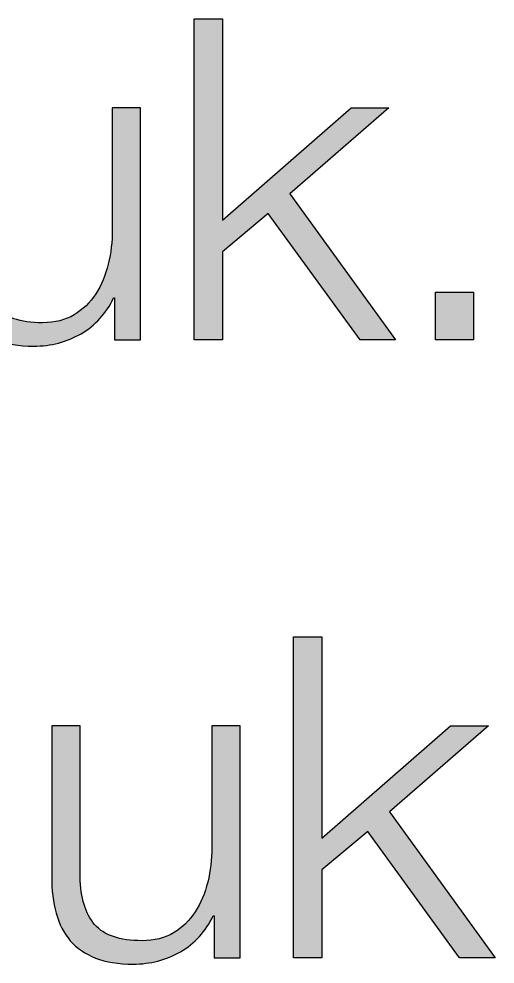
# Paper-space layout 'A2 (portrait)' of a CAD drawing. Extents: x 0 to 396, y 0 to 564.
# Drawn here: x 315.31 to 318.18, y 30.71 to 36.42 of the extents above; entities that cross this region are included whole.
import ezdxf
from ezdxf.enums import TextEntityAlignment as Align

# ---------------------------------------------------------------- set-up
doc = ezdxf.new("R2010")
doc.units = 0
doc.layers.get('0').update_dxf_attribs({"linetype": 'CONTINUOUS'})
doc.layers.get('Defpoints').update_dxf_attribs({"linetype": 'CONTINUOUS'})
doc.layers.add('JPP_Mask', color=7, linetype='CONTINUOUS')
doc.styles.add('JPP', font='arial.ttf')

# ---------------------------------------------------------------- blocks, each defined once
blk = doc.blocks.new('A2mask (portrait)')
at = {"true_color": 0x004a91}
for points in [[(316.8149, 35.2423), (317.3686, 34.4795), (317.5833, 34.4795), (316.9451, 35.3615), (317.5426, 35.8801), (317.3146, 35.8801), (316.5382, 35.2015), (316.5382, 36.4176), (316.3673, 36.4176), (316.3673, 34.4795), (316.5382, 34.4795), (316.5382, 35.0116)], [(318.0529, 34.7671), (317.8249, 34.7671), (317.8249, 34.4795), (318.0529, 34.4795)], [(317.4153, 31.5099), (317.969, 30.7471), (318.1837, 30.7471), (317.5456, 31.6292), (318.143, 32.1478), (317.915, 32.1478), (317.1387, 31.4692), (317.1387, 32.6852), (316.9677, 32.6852), (316.9677, 30.7471), (317.1387, 30.7471), (317.1387, 31.2793)]]:
    blk.add_hatch(color=154, dxfattribs=at).paths.add_polyline_path(points)
h = blk.add_hatch(color=154, dxfattribs=at)
edge = h.paths.add_edge_path()
edge.add_spline(control_points=[(316.0442, 34.4795), (316.0442, 34.4795), (316.0442, 34.8297), (316.0442, 35.1798)], knot_values=[19.49999, 19.49999, 19.49999, 19.49999, 19.99998, 19.99998, 19.99998, 19.99998], degree=3, periodic=0)
edge.add_spline(control_points=[(316.0442, 35.1798), (316.0442, 35.53), (316.0442, 35.8801), (316.0442, 35.8801), (316.0442, 35.8801), (316.0442, 35.8801), (316.0442, 35.8801)], knot_values=[18.999023, 18.999023, 18.999023, 18.999023, 19.499013, 19.499013, 19.499013, 19.49999, 19.49999, 19.49999, 19.49999], degree=3, periodic=0)
edge.add_spline(control_points=[(316.0369, 35.8801), (316.0345, 35.8801), (316.0317, 35.8801), (316.0284, 35.8801)], knot_values=[18.812504, 18.812504, 18.812504, 18.812504, 18.875002, 18.875002, 18.875002, 18.875002], degree=3, periodic=0)
edge.add_spline(control_points=[(316.0284, 35.8801), (316.0252, 35.8801), (316.0215, 35.8801), (316.0175, 35.8801)], knot_values=[18.750005, 18.750005, 18.750005, 18.750005, 18.812504, 18.812504, 18.812504, 18.812504], degree=3, periodic=0)
edge.add_spline(control_points=[(316.0175, 35.8801), (316.0095, 35.8801), (316.0001, 35.8801), (315.9901, 35.8801)], knot_values=[18.625007, 18.625007, 18.625007, 18.625007, 18.750005, 18.750005, 18.750005, 18.750005], degree=3, periodic=0)
edge.add_spline(control_points=[(315.9901, 35.8801), (315.9801, 35.8801), (315.9694, 35.8801), (315.9587, 35.8801)], knot_values=[18.50001, 18.50001, 18.50001, 18.50001, 18.625007, 18.625007, 18.625007, 18.625007], degree=3, periodic=0)
edge.add_spline(control_points=[(315.9587, 35.8801), (315.9373, 35.8801), (315.916, 35.8801), (315.8999, 35.8801)], knot_values=[18.250015, 18.250015, 18.250015, 18.250015, 18.50001, 18.50001, 18.50001, 18.50001], degree=3, periodic=0)
edge.add_spline(control_points=[(315.8999, 35.8801), (315.8839, 35.8801), (315.8732, 35.8801), (315.8732, 35.8801), (315.8732, 35.8801), (315.8732, 35.8801), (315.8732, 35.8801)], knot_values=[17.999532, 17.999532, 17.999532, 17.999532, 18.249547, 18.249547, 18.249547, 18.250015, 18.250015, 18.250015, 18.250015], degree=3, periodic=0)
edge.add_spline(control_points=[(315.8732, 35.8718), (315.8732, 35.8692), (315.8732, 35.8658), (315.8732, 35.8619)], knot_values=[17.906272, 17.906272, 17.906272, 17.906272, 17.937521, 17.937521, 17.937521, 17.937521], degree=3, periodic=0)
edge.add_spline(control_points=[(315.8732, 35.8619), (315.8732, 35.858), (315.8732, 35.8535), (315.8732, 35.8485)], knot_values=[17.875022, 17.875022, 17.875022, 17.875022, 17.906272, 17.906272, 17.906272, 17.906272], degree=3, periodic=0)
edge.add_spline(control_points=[(315.8732, 35.8485), (315.8732, 35.8385), (315.8732, 35.8262), (315.8732, 35.8122)], knot_values=[17.812524, 17.812524, 17.812524, 17.812524, 17.875022, 17.875022, 17.875022, 17.875022], degree=3, periodic=0)
edge.add_spline(control_points=[(315.8732, 35.8122), (315.8732, 35.7982), (315.8732, 35.7824), (315.8732, 35.7652)], knot_values=[17.750025, 17.750025, 17.750025, 17.750025, 17.812524, 17.812524, 17.812524, 17.812524], degree=3, periodic=0)
edge.add_spline(control_points=[(315.8732, 35.7652), (315.8732, 35.7307), (315.8732, 35.6905), (315.8732, 35.6474)], knot_values=[17.625028, 17.625028, 17.625028, 17.625028, 17.750025, 17.750025, 17.750025, 17.750025], degree=3, periodic=0)
edge.add_spline(control_points=[(315.8732, 35.6474), (315.8732, 35.6043), (315.8732, 35.5583), (315.8732, 35.5123)], knot_values=[17.50003, 17.50003, 17.50003, 17.50003, 17.625028, 17.625028, 17.625028, 17.625028], degree=3, periodic=0)
edge.add_spline(control_points=[(315.8732, 35.5123), (315.8732, 35.4204), (315.8732, 35.3284), (315.8732, 35.2595)], knot_values=[17.250035, 17.250035, 17.250035, 17.250035, 17.50003, 17.50003, 17.50003, 17.50003], degree=3, periodic=0)
edge.add_spline(control_points=[(315.8732, 35.2595), (315.8732, 35.1905), (315.8732, 35.1445), (315.8732, 35.1445), (315.8732, 35.0739), (315.8649, 35.0047), (315.8487, 34.9367)], knot_values=[16, 16, 16, 16, 16.250035, 16.250035, 16.250035, 17.250035, 17.250035, 17.250035, 17.250035], degree=3, periodic=0)
edge.add_spline(control_points=[(315.8487, 34.9367), (315.8325, 34.8692), (315.807, 34.8088), (315.7728, 34.7565)], knot_values=[15, 15, 15, 15, 16, 16, 16, 16], degree=3, periodic=0)
edge.add_spline(control_points=[(315.7728, 34.7565), (315.7384, 34.7038), (315.695, 34.6617), (315.6423, 34.6302)], knot_values=[14, 14, 14, 14, 15, 15, 15, 15], degree=3, periodic=0)
edge.add_spline(control_points=[(315.6423, 34.6302), (315.5899, 34.5984), (315.5266, 34.5825), (315.4524, 34.5825)], knot_values=[13, 13, 13, 13, 14, 14, 14, 14], degree=3, periodic=0)
edge.add_spline(control_points=[(315.4524, 34.5825), (315.3166, 34.5825), (315.2211, 34.6153), (315.1661, 34.6803)], knot_values=[12, 12, 12, 12, 13, 13, 13, 13], degree=3, periodic=0)
edge.add_spline(control_points=[(315.1661, 34.6803), (315.1108, 34.7456), (315.0813, 34.8413), (315.0777, 34.9682)], knot_values=[11, 11, 11, 11, 12, 12, 12, 12], degree=3, periodic=0)
edge.add_spline(control_points=[(315.0777, 34.9682), (315.0777, 34.9682), (315.0777, 35.8801), (315.0777, 35.8801), (315.0777, 35.8801), (315.0349, 35.8801), (314.9922, 35.8801)], knot_values=[9.5, 9.5, 9.5, 9.5, 10.5, 10.5, 10.5, 11, 11, 11, 11], degree=3, periodic=0)
edge.add_spline(control_points=[(314.9922, 35.8801), (314.9494, 35.8801), (314.9067, 35.8801), (314.9067, 35.8801), (314.9067, 35.8801), (314.9067, 35.6528), (314.9067, 35.4255)], knot_values=[8.5, 8.5, 8.5, 8.5, 9, 9, 9, 9.5, 9.5, 9.5, 9.5], degree=3, periodic=0)
edge.add_spline(control_points=[(314.9067, 35.4255), (314.9067, 35.1982), (314.9067, 34.9709), (314.9067, 34.9709), (314.9067, 34.8874), (314.916, 34.8135), (314.9338, 34.7482)], knot_values=[7, 7, 7, 7, 7.5, 7.5, 7.5, 8.5, 8.5, 8.5, 8.5], degree=3, periodic=0)
edge.add_spline(control_points=[(314.9338, 34.7482), (314.9521, 34.6829), (314.9806, 34.6279), (315.0193, 34.5825)], knot_values=[6, 6, 6, 6, 7, 7, 7, 7], degree=3, periodic=0)
edge.add_spline(control_points=[(315.0193, 34.5825), (315.0584, 34.5375), (315.1091, 34.5027), (315.1714, 34.4782), (315.2337, 34.4536), (315.3093, 34.4414), (315.3981, 34.4414)], knot_values=[4, 4, 4, 4, 5, 5, 5, 6, 6, 6, 6], degree=3, periodic=0)
edge.add_spline(control_points=[(315.3981, 34.4414), (315.5031, 34.4414), (315.5985, 34.4662), (315.6844, 34.5163)], knot_values=[3, 3, 3, 3, 4, 4, 4, 4], degree=3, periodic=0)
edge.add_spline(control_points=[(315.6844, 34.5163), (315.7705, 34.566), (315.8361, 34.6379), (315.8812, 34.732)], knot_values=[2, 2, 2, 2, 3, 3, 3, 3], degree=3, periodic=0)
edge.add_spline(control_points=[(315.8868, 34.732), (315.8868, 34.732), (315.8868, 34.6689), (315.8868, 34.6057)], knot_values=[0.5, 0.5, 0.5, 0.5, 1, 1, 1, 1], degree=3, periodic=0)
edge.add_spline(control_points=[(315.8868, 34.6057), (315.8868, 34.5426), (315.8868, 34.4795), (315.8868, 34.4795), (315.8868, 34.4795), (315.8967, 34.4795), (315.9114, 34.4795)], knot_values=[20.749965, 20.749965, 20.749965, 20.749965, 21.249965, 21.249965, 21.249965, 21.5, 21.5, 21.5, 21.5], degree=3, periodic=0)
edge.add_spline(control_points=[(315.9114, 34.4795), (315.9262, 34.4795), (315.9458, 34.4795), (315.9655, 34.4795)], knot_values=[20.49997, 20.49997, 20.49997, 20.49997, 20.749965, 20.749965, 20.749965, 20.749965], degree=3, periodic=0)
edge.add_spline(control_points=[(315.9655, 34.4795), (315.9754, 34.4795), (315.9852, 34.4795), (315.9944, 34.4795)], knot_values=[20.374972, 20.374972, 20.374972, 20.374972, 20.49997, 20.49997, 20.49997, 20.49997], degree=3, periodic=0)
edge.add_spline(control_points=[(315.9944, 34.4795), (316.0036, 34.4795), (316.0122, 34.4795), (316.0196, 34.4795)], knot_values=[20.249975, 20.249975, 20.249975, 20.249975, 20.374972, 20.374972, 20.374972, 20.374972], degree=3, periodic=0)
edge.add_spline(control_points=[(316.0297, 34.4795), (316.0327, 34.4795), (316.0353, 34.4795), (316.0374, 34.4795)], knot_values=[20.124977, 20.124977, 20.124977, 20.124977, 20.187476, 20.187476, 20.187476, 20.187476], degree=3, periodic=0)
edge.add_spline(control_points=[(316.0442, 34.4795), (316.0442, 34.4795), (316.0442, 34.4795), (316.0442, 34.4795), (316.0442, 34.4795), (316.0442, 34.4795), (316.0442, 34.4795)], knot_values=[19.99998, 19.99998, 19.99998, 19.99998, 20, 20, 20, 20.001445, 20.001445, 20.001445, 20.001445], degree=3, periodic=0)
h = blk.add_hatch(color=154, dxfattribs=at)
edge = h.paths.add_edge_path()
edge.add_spline(control_points=[(316.6446, 30.7471), (316.6446, 30.7472), (316.6446, 31.0973), (316.6446, 31.4475)], knot_values=[19.49999, 19.49999, 19.49999, 19.49999, 19.99998, 19.99998, 19.99998, 19.99998], degree=3, periodic=0)
edge.add_spline(control_points=[(316.6446, 31.4475), (316.6446, 31.7976), (316.6446, 32.1478), (316.6446, 32.1478), (316.6446, 32.1478), (316.6446, 32.1478), (316.6446, 32.1478)], knot_values=[18.999023, 18.999023, 18.999023, 18.999023, 19.499013, 19.499013, 19.499013, 19.49999, 19.49999, 19.49999, 19.49999], degree=3, periodic=0)
edge.add_spline(control_points=[(316.6373, 32.1478), (316.6349, 32.1478), (316.6321, 32.1478), (316.6288, 32.1478)], knot_values=[18.812504, 18.812504, 18.812504, 18.812504, 18.875002, 18.875002, 18.875002, 18.875002], degree=3, periodic=0)
edge.add_spline(control_points=[(316.6288, 32.1478), (316.6256, 32.1478), (316.6219, 32.1478), (316.6179, 32.1478)], knot_values=[18.750005, 18.750005, 18.750005, 18.750005, 18.812504, 18.812504, 18.812504, 18.812504], degree=3, periodic=0)
edge.add_spline(control_points=[(316.6179, 32.1478), (316.6099, 32.1478), (316.6005, 32.1478), (316.5905, 32.1478)], knot_values=[18.625007, 18.625007, 18.625007, 18.625007, 18.750005, 18.750005, 18.750005, 18.750005], degree=3, periodic=0)
edge.add_spline(control_points=[(316.5905, 32.1478), (316.5805, 32.1478), (316.5698, 32.1478), (316.5591, 32.1478)], knot_values=[18.50001, 18.50001, 18.50001, 18.50001, 18.625007, 18.625007, 18.625007, 18.625007], degree=3, periodic=0)
edge.add_spline(control_points=[(316.5591, 32.1478), (316.5378, 32.1478), (316.5164, 32.1478), (316.5004, 32.1478)], knot_values=[18.250015, 18.250015, 18.250015, 18.250015, 18.50001, 18.50001, 18.50001, 18.50001], degree=3, periodic=0)
edge.add_spline(control_points=[(316.5004, 32.1478), (316.4843, 32.1478), (316.4736, 32.1478), (316.4736, 32.1478), (316.4736, 32.1478), (316.4736, 32.1478), (316.4736, 32.1478)], knot_values=[17.999532, 17.999532, 17.999532, 17.999532, 18.249547, 18.249547, 18.249547, 18.250015, 18.250015, 18.250015, 18.250015], degree=3, periodic=0)
edge.add_spline(control_points=[(316.4736, 32.1395), (316.4736, 32.1368), (316.4736, 32.1335), (316.4736, 32.1296)], knot_values=[17.906272, 17.906272, 17.906272, 17.906272, 17.937521, 17.937521, 17.937521, 17.937521], degree=3, periodic=0)
edge.add_spline(control_points=[(316.4736, 32.1296), (316.4736, 32.1257), (316.4736, 32.1212), (316.4736, 32.1162)], knot_values=[17.875022, 17.875022, 17.875022, 17.875022, 17.906272, 17.906272, 17.906272, 17.906272], degree=3, periodic=0)
edge.add_spline(control_points=[(316.4736, 32.1162), (316.4736, 32.1061), (316.4736, 32.0939), (316.4736, 32.0799)], knot_values=[17.812524, 17.812524, 17.812524, 17.812524, 17.875022, 17.875022, 17.875022, 17.875022], degree=3, periodic=0)
edge.add_spline(control_points=[(316.4736, 32.0799), (316.4736, 32.0659), (316.4736, 32.0501), (316.4736, 32.0329)], knot_values=[17.750025, 17.750025, 17.750025, 17.750025, 17.812524, 17.812524, 17.812524, 17.812524], degree=3, periodic=0)
edge.add_spline(control_points=[(316.4736, 32.0329), (316.4736, 31.9984), (316.4736, 31.9581), (316.4736, 31.915)], knot_values=[17.625028, 17.625028, 17.625028, 17.625028, 17.750025, 17.750025, 17.750025, 17.750025], degree=3, periodic=0)
edge.add_spline(control_points=[(316.4736, 31.915), (316.4736, 31.8719), (316.4736, 31.826), (316.4736, 31.78)], knot_values=[17.50003, 17.50003, 17.50003, 17.50003, 17.625028, 17.625028, 17.625028, 17.625028], degree=3, periodic=0)
edge.add_spline(control_points=[(316.4736, 31.78), (316.4736, 31.6881), (316.4736, 31.5961), (316.4736, 31.5271)], knot_values=[17.250035, 17.250035, 17.250035, 17.250035, 17.50003, 17.50003, 17.50003, 17.50003], degree=3, periodic=0)
edge.add_spline(control_points=[(316.4736, 31.5271), (316.4736, 31.4582), (316.4736, 31.4122), (316.4736, 31.4122), (316.4736, 31.3416), (316.4653, 31.2723), (316.4491, 31.2044)], knot_values=[16, 16, 16, 16, 16.250035, 16.250035, 16.250035, 17.250035, 17.250035, 17.250035, 17.250035], degree=3, periodic=0)
edge.add_spline(control_points=[(316.4491, 31.2044), (316.4329, 31.1368), (316.4074, 31.0765), (316.3732, 31.0242)], knot_values=[15, 15, 15, 15, 16, 16, 16, 16], degree=3, periodic=0)
edge.add_spline(control_points=[(316.3732, 31.0242), (316.3388, 30.9715), (316.2954, 30.9294), (316.2427, 30.8979)], knot_values=[14, 14, 14, 14, 15, 15, 15, 15], degree=3, periodic=0)
edge.add_spline(control_points=[(316.2427, 30.8979), (316.1903, 30.8661), (316.127, 30.8502), (316.0528, 30.8502)], knot_values=[13, 13, 13, 13, 14, 14, 14, 14], degree=3, periodic=0)
edge.add_spline(control_points=[(316.0528, 30.8502), (315.917, 30.8502), (315.8215, 30.883), (315.7665, 30.9479)], knot_values=[12, 12, 12, 12, 13, 13, 13, 13], degree=3, periodic=0)
edge.add_spline(control_points=[(315.7665, 30.9479), (315.7112, 31.0132), (315.6817, 31.109), (315.6781, 31.2359)], knot_values=[11, 11, 11, 11, 12, 12, 12, 12], degree=3, periodic=0)
edge.add_spline(control_points=[(315.6781, 31.2359), (315.6781, 31.2359), (315.6781, 32.1478), (315.6781, 32.1478), (315.6781, 32.1478), (315.6353, 32.1478), (315.5926, 32.1478)], knot_values=[9.5, 9.5, 9.5, 9.5, 10.5, 10.5, 10.5, 11, 11, 11, 11], degree=3, periodic=0)
edge.add_spline(control_points=[(315.5926, 32.1478), (315.5498, 32.1478), (315.5071, 32.1478), (315.5071, 32.1478), (315.5071, 32.1478), (315.5071, 31.9205), (315.5071, 31.6932)], knot_values=[8.5, 8.5, 8.5, 8.5, 9, 9, 9, 9.5, 9.5, 9.5, 9.5], degree=3, periodic=0)
edge.add_spline(control_points=[(315.5071, 31.6932), (315.5071, 31.4658), (315.5071, 31.2385), (315.5071, 31.2385), (315.5071, 31.155), (315.5164, 31.0811), (315.5343, 31.0159)], knot_values=[7, 7, 7, 7, 7.5, 7.5, 7.5, 8.5, 8.5, 8.5, 8.5], degree=3, periodic=0)
edge.add_spline(control_points=[(315.5343, 31.0159), (315.5525, 30.9506), (315.581, 30.8956), (315.6197, 30.8502)], knot_values=[6, 6, 6, 6, 7, 7, 7, 7], degree=3, periodic=0)
edge.add_spline(control_points=[(315.6197, 30.8502), (315.6588, 30.8051), (315.7095, 30.7703), (315.7718, 30.7458), (315.8341, 30.7213), (315.9097, 30.709), (315.9985, 30.709)], knot_values=[4, 4, 4, 4, 5, 5, 5, 6, 6, 6, 6], degree=3, periodic=0)
edge.add_spline(control_points=[(315.9985, 30.709), (316.1035, 30.709), (316.1989, 30.7339), (316.2848, 30.7839)], knot_values=[3, 3, 3, 3, 4, 4, 4, 4], degree=3, periodic=0)
edge.add_spline(control_points=[(316.2848, 30.7839), (316.3709, 30.8336), (316.4365, 30.9055), (316.4816, 30.9996)], knot_values=[2, 2, 2, 2, 3, 3, 3, 3], degree=3, periodic=0)
edge.add_spline(control_points=[(316.4872, 30.9996), (316.4872, 30.9996), (316.4872, 30.9365), (316.4872, 30.8734)], knot_values=[0.5, 0.5, 0.5, 0.5, 1, 1, 1, 1], degree=3, periodic=0)
edge.add_spline(control_points=[(316.4872, 30.8734), (316.4872, 30.8103), (316.4872, 30.7471), (316.4872, 30.7471), (316.4872, 30.7471), (316.4971, 30.7471), (316.5118, 30.7471)], knot_values=[20.749965, 20.749965, 20.749965, 20.749965, 21.249965, 21.249965, 21.249965, 21.5, 21.5, 21.5, 21.5], degree=3, periodic=0)
edge.add_spline(control_points=[(316.5118, 30.7471), (316.5266, 30.7471), (316.5462, 30.7471), (316.5659, 30.7471)], knot_values=[20.49997, 20.49997, 20.49997, 20.49997, 20.749965, 20.749965, 20.749965, 20.749965], degree=3, periodic=0)
edge.add_spline(control_points=[(316.5659, 30.7471), (316.5758, 30.7471), (316.5856, 30.7471), (316.5948, 30.7471)], knot_values=[20.374972, 20.374972, 20.374972, 20.374972, 20.49997, 20.49997, 20.49997, 20.49997], degree=3, periodic=0)
edge.add_spline(control_points=[(316.5948, 30.7471), (316.604, 30.7471), (316.6126, 30.7471), (316.62, 30.7471)], knot_values=[20.249975, 20.249975, 20.249975, 20.249975, 20.374972, 20.374972, 20.374972, 20.374972], degree=3, periodic=0)
edge.add_spline(control_points=[(316.6301, 30.7471), (316.6331, 30.7471), (316.6357, 30.7471), (316.6378, 30.7471)], knot_values=[20.124977, 20.124977, 20.124977, 20.124977, 20.187476, 20.187476, 20.187476, 20.187476], degree=3, periodic=0)
edge.add_spline(control_points=[(316.6446, 30.7471), (316.6446, 30.7471), (316.6446, 30.7471), (316.6446, 30.7471), (316.6446, 30.7471), (316.6446, 30.7471), (316.6446, 30.7471)], knot_values=[19.99998, 19.99998, 19.99998, 19.99998, 20, 20, 20, 20.001445, 20.001445, 20.001445, 20.001445], degree=3, periodic=0)
at = {"layer": 'Defpoints', "color": 154, "true_color": 0x004a91}
for points in [[(316.5382, 36.4176), (316.5382, 35.2015), (317.3146, 35.8801), (317.5426, 35.8801), (316.9451, 35.3615), (317.5833, 34.4795), (317.3686, 34.4795), (316.8149, 35.2423), (316.5382, 35.0116), (316.5382, 34.4795), (316.3673, 34.4795), (316.3673, 36.4176), (316.5382, 36.4176)], [(317.8249, 34.7671), (318.0529, 34.7671), (318.0529, 34.4795), (317.8249, 34.4795), (317.8249, 34.7671)], [(317.1387, 32.6852), (317.1387, 31.4692), (317.915, 32.1478), (318.143, 32.1478), (317.5456, 31.6292), (318.1837, 30.7471), (317.969, 30.7471), (317.4153, 31.5099), (317.1387, 31.2793), (317.1387, 30.7471), (316.9677, 30.7471), (316.9677, 32.6852), (317.1387, 32.6852)]]:
    blk.add_lwpolyline(points, dxfattribs=at)
for points in [[(315.8868, 34.4795), (315.8868, 34.4795), (315.8868, 34.732), (315.8868, 34.732), (315.8868, 34.732), (315.8812, 34.732), (315.8812, 34.732), (315.8361, 34.6379), (315.7705, 34.566), (315.6844, 34.5163), (315.5985, 34.4662), (315.5031, 34.4414), (315.3981, 34.4414), (315.3093, 34.4414), (315.2337, 34.4536), (315.1714, 34.4782), (315.1091, 34.5027), (315.0584, 34.5375), (315.0193, 34.5825), (314.9806, 34.6279), (314.9521, 34.6829), (314.9338, 34.7482), (314.916, 34.8135), (314.9067, 34.8874), (314.9067, 34.9709), (314.9067, 34.9709), (314.9067, 35.8801), (314.9067, 35.8801), (314.9067, 35.8801), (315.0777, 35.8801), (315.0777, 35.8801), (315.0777, 35.8801), (315.0777, 34.9682), (315.0777, 34.9682), (315.0813, 34.8413), (315.1108, 34.7456), (315.1661, 34.6803), (315.2211, 34.6153), (315.3166, 34.5825), (315.4524, 34.5825), (315.5266, 34.5825), (315.5899, 34.5984), (315.6423, 34.6302), (315.695, 34.6617), (315.7384, 34.7038), (315.7728, 34.7565), (315.807, 34.8088), (315.8325, 34.8692), (315.8487, 34.9367), (315.8649, 35.0047), (315.8732, 35.0739), (315.8732, 35.1445), (315.8732, 35.1445), (315.8732, 35.8801), (315.8732, 35.8801), (315.8732, 35.8801), (316.0442, 35.8801), (316.0442, 35.8801), (316.0442, 35.8801), (316.0442, 34.4795), (316.0442, 34.4795), (316.0442, 34.4795), (315.8868, 34.4795), (315.8868, 34.4795)], [(316.4872, 30.7471), (316.4872, 30.7471), (316.4872, 30.9996), (316.4872, 30.9996), (316.4872, 30.9996), (316.4816, 30.9996), (316.4816, 30.9996), (316.4365, 30.9055), (316.3709, 30.8336), (316.2848, 30.7839), (316.1989, 30.7339), (316.1035, 30.709), (315.9985, 30.709), (315.9097, 30.709), (315.8341, 30.7213), (315.7718, 30.7458), (315.7095, 30.7703), (315.6588, 30.8051), (315.6197, 30.8502), (315.581, 30.8956), (315.5525, 30.9506), (315.5343, 31.0159), (315.5164, 31.0811), (315.5071, 31.155), (315.5071, 31.2385), (315.5071, 31.2385), (315.5071, 32.1478), (315.5071, 32.1478), (315.5071, 32.1478), (315.6781, 32.1478), (315.6781, 32.1478), (315.6781, 32.1478), (315.6781, 31.2359), (315.6781, 31.2359), (315.6817, 31.109), (315.7112, 31.0132), (315.7665, 30.9479), (315.8215, 30.883), (315.917, 30.8502), (316.0528, 30.8502), (316.127, 30.8502), (316.1903, 30.8661), (316.2427, 30.8979), (316.2954, 30.9294), (316.3388, 30.9715), (316.3732, 31.0242), (316.4074, 31.0765), (316.4329, 31.1368), (316.4491, 31.2044), (316.4653, 31.2723), (316.4736, 31.3416), (316.4736, 31.4122), (316.4736, 31.4122), (316.4736, 32.1478), (316.4736, 32.1478), (316.4736, 32.1478), (316.6446, 32.1478), (316.6446, 32.1478), (316.6446, 32.1478), (316.6446, 30.7471), (316.6446, 30.7471), (316.6446, 30.7471), (316.4872, 30.7471), (316.4872, 30.7471)]]:
    blk.add_open_spline(points, degree=3, knots=[0, 0, 0, 0, 1, 1, 1, 2, 2, 2, 3, 3, 3, 4, 4, 4, 5, 5, 5, 6, 6, 6, 7, 7, 7, 8, 8, 8, 9, 9, 9, 10, 10, 10, 11, 11, 11, 12, 12, 12, 13, 13, 13, 14, 14, 14, 15, 15, 15, 16, 16, 16, 17, 17, 17, 18, 18, 18, 19, 19, 19, 20, 20, 20, 21, 21, 21, 21], dxfattribs=at)
at = {"color": 7, "style": 'JPP'}
for tag, p in [('Client', (348.6, 80.5)), ('Project1', (348.6, 63)), ('Project2', (348.6, 57.75)), ('Project3', (348.6, 52.5)), ('Title1', (348.6, 40.25)), ('Title2', (348.6, 35)), ('Title3', (348.6, 29.75)), ('Status', (273, 5.25))]:
    blk.add_attdef(tag, text='', height=2.5, dxfattribs=at).set_placement(p, align=Align.MIDDLE_LEFT)
at = {"color": 2, "style": 'JPP'}
for tag, p in [('Scale', (292.25, 17.5)), ('Checked', (355.25, 17.5)), ('Drawn', (323.75, 17.5)), ('Date', (386.75, 17.5))]:
    blk.add_attdef(tag, text='', height=1.4, dxfattribs=at).set_placement(p, align=Align.MIDDLE_CENTER)
at = {"color": 6, "style": 'JPP'}
for tag, p in [('Ref', (336, 5.25)), ('DrgNo.', (365.4, 5.25))]:
    blk.add_attdef(tag, text='', height=2.8, dxfattribs=at).set_placement(p, align=Align.MIDDLE_LEFT)
blk.add_attdef('Rev', text='', height=2.8, dxfattribs=at).set_placement((389.3923, 5.25), align=Align.MIDDLE_CENTER)

psp = doc.layouts.new('A2 (portrait)')

# ---------------------------------------------------------------- block references
at = {"layer": 'JPP_Mask'}
psp.add_blockref('A2mask (portrait)', (0, 0), dxfattribs=at)

doc.saveas('drawing.dxf')
